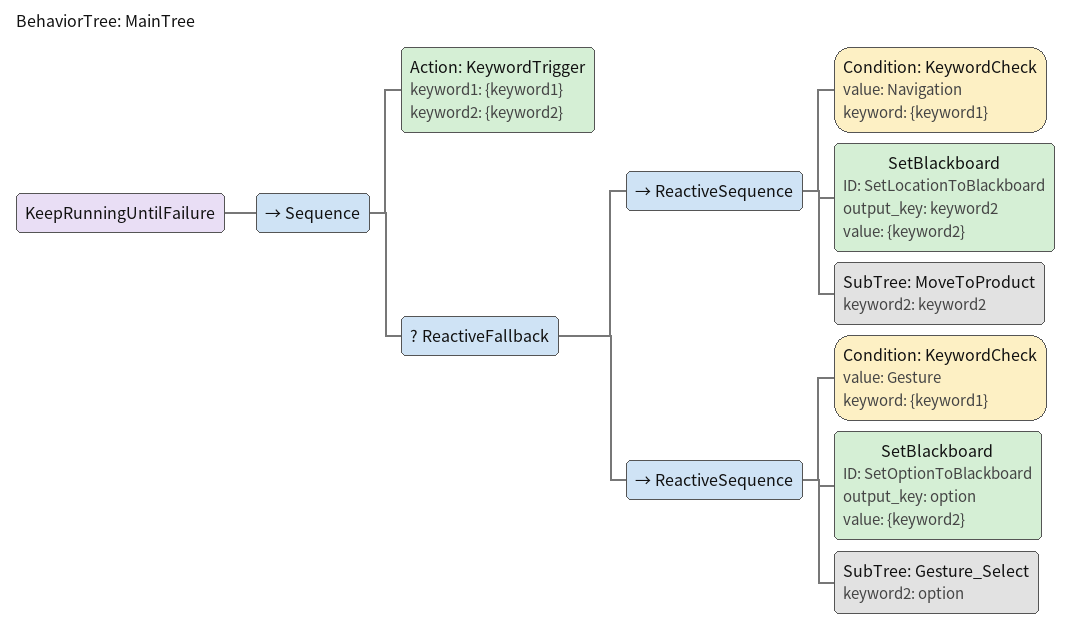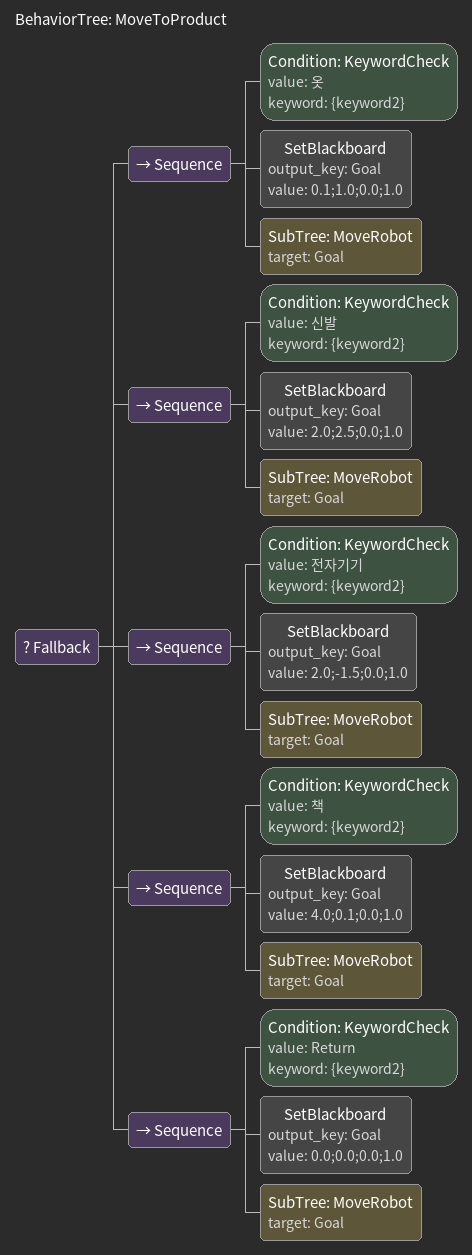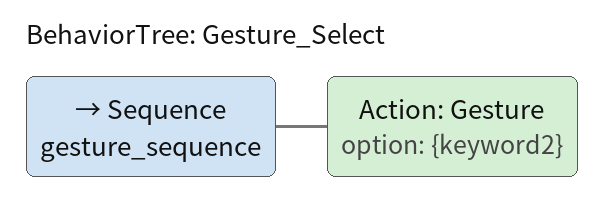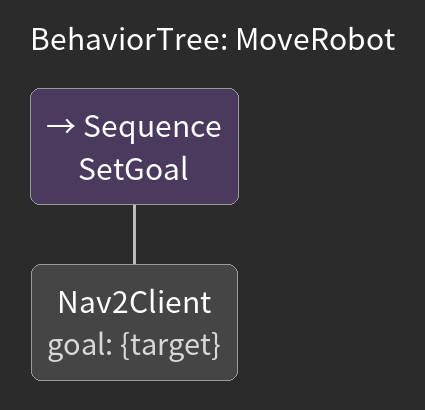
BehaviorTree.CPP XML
<root main_tree_to_execute = "MainTree">
    <BehaviorTree ID="MainTree">
        <KeepRunningUntilFailure>
            <Sequence>
                <Action ID="KeywordTrigger" keyword1="{keyword1}" keyword2="{keyword2}"  />
                <ReactiveFallback>
                    <ReactiveSequence>
                        <Condition ID="KeywordCheck" value="Navigation" keyword="{keyword1}"  />
                        <SetBlackboard ID="SetLocationToBlackboard" output_key="keyword2" value="{keyword2}" />
                        <SubTree ID="MoveToProduct" keyword2="keyword2" />
                    </ReactiveSequence>
                    <ReactiveSequence>
                        <Condition ID="KeywordCheck" value="Gesture" keyword="{keyword1}"  />
                        <SetBlackboard ID="SetOptionToBlackboard" output_key="option" value="{keyword2}" />
                        <SubTree ID="Gesture_Select" keyword2 ="option"/>
                    </ReactiveSequence>
                </ReactiveFallback>
            </Sequence>
        </KeepRunningUntilFailure>
    </BehaviorTree>

    <BehaviorTree ID="MoveToProduct">
        <Fallback>
            <Sequence>
                <Condition ID="KeywordCheck" value="옷" keyword="{keyword2}"/>
                <SetBlackboard output_key="Goal" value="0.1;1.0;0.0;1.0" />
                <SubTree ID="MoveRobot" target="Goal" />
            </Sequence>
            <Sequence>
                <Condition ID="KeywordCheck" value="신발" keyword="{keyword2}" />
                <SetBlackboard output_key="Goal" value="2.0;2.5;0.0;1.0" />
                <SubTree ID="MoveRobot" target="Goal" />
            </Sequence>
            <Sequence>
                <Condition ID="KeywordCheck" value="전자기기" keyword="{keyword2}" />
                <SetBlackboard output_key="Goal" value="2.0;-1.5;0.0;1.0" />
                <SubTree ID="MoveRobot" target="Goal" />
            </Sequence>
            <Sequence>
                <Condition ID="KeywordCheck" value="책" keyword="{keyword2}"/>
                <SetBlackboard output_key="Goal" value="4.0;0.1;0.0;1.0" />
                <SubTree ID="MoveRobot" target="Goal" />
            </Sequence>
            <Sequence>
                <Condition ID="KeywordCheck" value="Return" keyword="{keyword2}" />
                <SetBlackboard output_key="Goal" value="0.0;0.0;0.0;1.0" />
                <SubTree ID="MoveRobot" target="Goal" />
            </Sequence>
        </Fallback>
    </BehaviorTree>

    <BehaviorTree ID="Gesture_Select">
        <Sequence name="gesture_sequence">
            <Action ID="Gesture" option="{keyword2}" />
        </Sequence>
    </BehaviorTree>

    <BehaviorTree ID="MoveRobot">
        <Sequence name="SetGoal">
            <Nav2Client goal="{target}" />
        </Sequence>
    </BehaviorTree>
</root>
